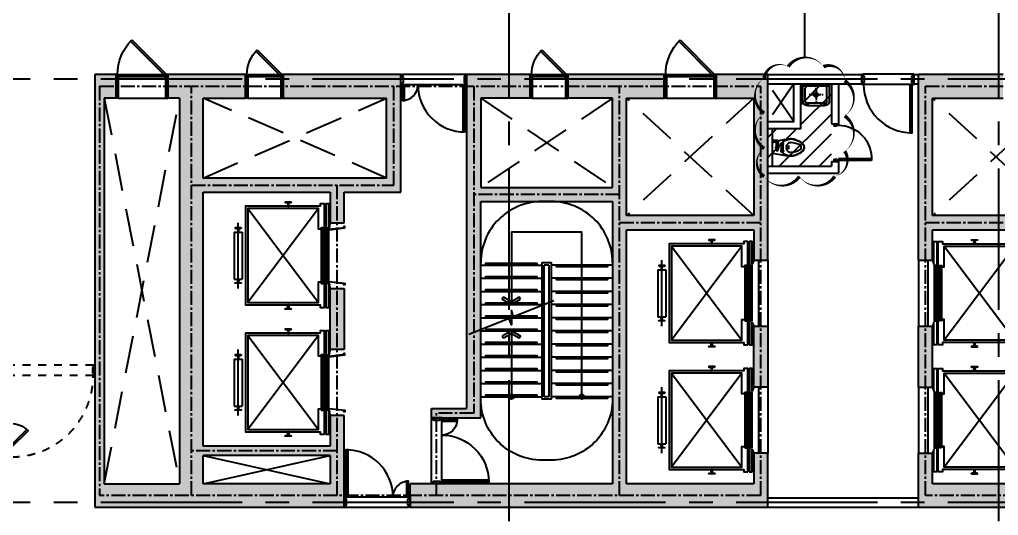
# Model space of a CAD drawing. Header units: millimetres. Extents: x 10000 to 302800, y 6800 to 229018.
# Drawn here: x 188978 to 209778, y 142962 to 153506 of the extents above; entities that cross this region are included whole.
import ezdxf
from ezdxf.enums import TextEntityAlignment as Align

# ---------------------------------------------------------------- set-up
doc = ezdxf.new("R2010")
doc.units = ezdxf.units.MM
doc.header["$LTSCALE"] = 400
doc.header["$MEASUREMENT"] = 0
for name, pattern in [('X-CORE_6~19F$0$CEN', [62, 60, -1, 0, -1]), ('X-CORE_6~19F$0$CENTER2', [1.125, 0.75, -0.125, 0.125, -0.125]), ('X-CORE_6~19F$0$DASHED', [3, 2, -1]), ('X-CORE_SR Toilet_짝수층$0$HID', [1.5, 1, -0.5]), ('X-F_Exit_7F~20F$0$18$0$STYLE_19', [0.83328, 0.41656, -0.41672]), ('X-GRID_5~ROOF$0$CENTER2', [1.125, 0.75, -0.125, 0.125, -0.125])]:
    doc.linetypes.add(name, pattern=pattern)
doc.layers.get('0').update_dxf_attribs({"linetype": 'CONTINUOUS'})
for name, color, linetype in [('A-DIM1', 7, 'CONTINUOUS'), ('X-CORE_6~19F$0$A-CEN2', 8, 'X-CORE_6~19F$0$CENTER2'), ('X-CORE_6~19F$0$A-CON', 2, 'CONTINUOUS'), ('X-CORE_6~19F$0$A-DOOR', 4, 'CONTINUOUS'), ('X-CORE_6~19F$0$A-DOORF', 9, 'CONTINUOUS'), ('X-CORE_6~19F$0$A-ELE4', 8, 'CONTINUOUS'), ('X-CORE_6~19F$0$A-ELEV', 5, 'CONTINUOUS'), ('X-CORE_6~19F$0$A-ETC', 9, 'CONTINUOUS'), ('X-CORE_6~19F$0$A-HAT', 252, 'CONTINUOUS'), ('X-CORE_6~19F$0$A-HR', 6, 'CONTINUOUS'), ('X-CORE_6~19F$0$A-OPEN1', 1, 'X-CORE_6~19F$0$CEN'), ('X-CORE_6~19F$0$A-OPEN2', 9, 'X-CORE_6~19F$0$DASHED'), ('X-CORE_6~19F$0$A-STR', 4, 'CONTINUOUS'), ('X-CORE_6~19F$0$A-SYM', 7, 'CONTINUOUS'), ('X-CORE_6~19F$0$A-WALB', 3, 'CONTINUOUS'), ('X-CORE_6~19F$0$A-WALD', 7, 'CONTINUOUS'), ('X-CORE_SR Toilet_짝수층$0$A-HID2', 9, 'X-CORE_SR Toilet_짝수층$0$HID'), ('X-CORE_SR Toilet_짝수층$0$A-WALD', 7, 'CONTINUOUS'), ('X-CORE_SR Toilet_짝수층$0$DOOR', 4, 'CONTINUOUS'), ('X-EXT_8F$0$A-254', 254, 'CONTINUOUS'), ('X-F_Exit_7F~20F$0$A-FSD', 4, 'CONTINUOUS'), ('X-GRID_5~ROOF$0$A-CEN1', 1, 'X-GRID_5~ROOF$0$CENTER2'), ('X-INT-HOTEL-8F$0$A-DOOR', 4, 'CONTINUOUS')]:
    doc.layers.add(name, color=color, linetype=linetype)
doc.layers.add('X-CORE_SR Toilet_짝수층$0$0_HR_REV._CHECK', color=30, linetype='CONTINUOUS', plot=False)
doc.styles.add('X-CORE_SR Toilet_짝수층$0$Hrtext', font='arial.ttf', dxfattribs={"width": 0.8})

# ---------------------------------------------------------------- blocks, each defined once
blk = doc.blocks.new('X-CORE_SR Toilet_짝수층$0$2P-Dr202')
at = {"color": 0}
for p, q in [((29, 50), (29, 755)), ((65, 50), (65, 756)), ((0, 50), (0, -50)), ((29, 50), (0, 50)), ((65, 50), (29, 50)), ((29, 14), (29, 50)), ((50, 14), (29, 14)), ((50, -50), (50, 14)), ((771, 14), (750, 14)), ((771, 14), (750, 14)), ((750, 14), (750, -50)), ((800, 50), (771, 50)), ((771, 50), (771, 14)), ((800, -50), (800, 50)), ((50, -50), (0, -50)), ((800, -50), (750, -50))]:
    blk.add_line(p, q, dxfattribs=at)
blk.add_arc((65, 50), 706, 0, 93.3341, dxfattribs=at)
blk = doc.blocks.new('X-CORE_SR Toilet_짝수층')
at = {"layer": 'X-CORE_SR Toilet_짝수층$0$0_HR_REV._CHECK'}
h = blk.add_hatch(dxfattribs=at)
h.set_pattern_fill('라인', color=256, scale=300, angle=45)
h.set_pattern_definition([(45, (0, 0), (-212.13203, 212.13203), [])])
h.paths.add_polyline_path([(200799, 55721), (200099, 55721), (200099, 54921), (201449, 54921), (201449, 56671), (200799, 56671)])
blk.add_line((200877, 66277), (200877, 57233), dxfattribs=at)
blk.add_lwpolyline([(200021, 54704, 0, 75, 0.520567), (200771, 54704, 0, 75, 0.520567), (201521, 54704, 0, 75, 0.520567), (201733, 55241, 0, 75, 0.520567), (201733, 55991, 0, 75, 0.520567), (201733, 56741, 0, 75, 0.520567), (201281, 57039, 0, 75, 0.520567), (200531, 57039, 0, 75, 0.520567), (200021, 56799, 0, 75, 0.520567), (200021, 56049, 0, 75, 0.520567), (200021, 55299, 0, 75, 0.520567)], format="xyseb", close=True, dxfattribs=at)
at = {"layer": 'X-CORE_SR Toilet_짝수층$0$A-HID2', "linetype": 'ByBlock'}
for p, q in [((201394, 56621), (200854, 56621)), ((200894, 56301), (200894, 56581)), ((201124, 56571), (201124, 56591)), ((201354, 56301), (201354, 56581)), ((200994, 56441), (200974, 56441)), ((201234, 56441), (201014, 56441)), ((201124, 56551), (201124, 56331)), ((201274, 56441), (201254, 56441)), ((200954, 56261), (200934, 56261)), ((200954, 56266), (200954, 56211)), ((201294, 56266), (200954, 56266)), ((201124, 56311), (201124, 56291)), ((201294, 56211), (201294, 56266)), ((201314, 56261), (201294, 56261)), ((200199, 54921), (200199, 55721)), ((200209, 55481), (200199, 55486)), ((200199, 55201), (200199, 55486)), ((200199, 55416), (200209, 55421)), ((200209, 55471), (200209, 55481)), ((200209, 55471), (200209, 55431)), ((200284, 55471), (200209, 55471)), ((200209, 55421), (200209, 55431)), ((200209, 55431), (200230, 55431)), ((200284, 55431), (200230, 55431)), ((200279, 55436), (200279, 55336)), ((200319, 55436), (200319, 55336)), ((200479, 55491), (200321, 55463)), ((200429, 55406), (200389, 55406)), ((200389, 55406), (200389, 55386)), ((200389, 55256), (200389, 55386)), ((200389, 55386), (200429, 55386)), ((200419, 55354), (200407, 55354)), ((200407, 55354), (200407, 55334)), ((200407, 55334), (200419, 55334)), ((200419, 55436), (200419, 55206)), ((200429, 55386), (200429, 55406)), ((200807, 55307), (200807, 55336)), ((200199, 55201), (200479, 55151)), ((200279, 55306), (200279, 55256)), ((200279, 55256), (200319, 55256)), ((200319, 55256), (200319, 55306)), ((200389, 55256), (200429, 55256)), ((200389, 55236), (200389, 55256)), ((200429, 55236), (200389, 55236)), ((200407, 55289), (200407, 55309)), ((200407, 55309), (200419, 55309)), ((200419, 55289), (200407, 55289)), ((200429, 55256), (200429, 55236))]:
    blk.add_line(p, q, dxfattribs=at)
blk.add_lwpolyline([(201404, 56671), (201404, 56301, -0.414214), (201314, 56211), (201294, 56211), (201294, 56206), (200954, 56206), (200954, 56211), (200934, 56211, -0.414214), (200844, 56301), (200844, 56671)], format="xyb", close=True, dxfattribs=at)
for centre, radius in [((201124, 56441), 45), ((200299, 55451), 25), ((200299, 55321), 25)]:
    blk.add_circle(centre, radius, dxfattribs=at)
for centre, radius, start, end in [((200854, 56631), 10, 180, 270), ((200934, 56581), 40, 90, 180), ((201314, 56581), 40, 360, 90), ((201394, 56631), 10, 270, 360), ((200934, 56301), 40, 180, 270), ((201314, 56301), 40, 270, 360), ((200299, 55321), 35, 124.8499, 235.1501), ((200299, 55321), 35, 304.8499, 55.1501), ((200389, 55396), 17, 36.0319, 323.9681), ((200389, 55396), 13, 50.2849, 309.7151), ((200422, 55436), 3.54, 126.8699, 180), ((200525, 55299), 174, 119.5675, 126.8699), ((200673, 55038), 475, 116.5651, 119.5675), ((200596, 55192), 303, 112.8053, 116.5651), ((200611, 54728), 775, 94.7636, 99.8466), ((200570, 55255), 234, 105.9454, 112.8053), ((200579, 55335), 87.1, 86.4766, 189.3741), ((200670, 54904), 599, 101.6565, 105.9454), ((200586, 55321), 53.7, 135, 225), ((200584, 55060), 441, 88.0277, 94.7636), ((200617, 55161), 337, 94.3987, 101.6565), ((200582, 55032), 391, 56.8113, 90.9154), ((200598, 55402), 95.8, 80.7599, 94.3987), ((200588, 55198), 304, 81.2538, 88.0277), ((200578, 55276), 223, 74.0546, 80.7599), ((200602, 55287), 213, 73.1639, 81.2538), ((200442, 54801), 717, 70.317, 74.0546), ((200532, 55055), 456, 71.5651, 73.1639), ((200358, 54532), 1007, 70.4892, 71.5651), ((200046, 53693), 1894, 68.9625, 70.317), ((200506, 54951), 562, 66.0375, 70.4892), ((200516, 54914), 585, 66.5258, 68.9625), ((200374, 54655), 887, 62.4927, 66.0375), ((200606, 55122), 359, 61.3895, 66.5258), ((200623, 55154), 323, 55.9688, 61.3895), ((200683, 55248), 217, 53.1301, 62.4927), ((200777, 55336), 30, 0, 50.5782), ((200723, 55302), 144, 49.3987, 55.9688), ((200650, 55204), 273, 44.7808, 53.1301), ((200517, 55061), 462, 45.7258, 49.3987), ((200704, 55253), 193, 36.8699, 45.7258), ((200727, 55280), 165, 33.6901, 44.7808), ((200786, 55314), 90.8, 23.9447, 36.8699), ((200795, 55326), 82.6, 17.9901, 33.6901), ((200823, 55331), 50.4, 9.4623, 23.9447), ((200774, 55323), 99.7, 359.1779, 9.4623), ((200771, 55318), 108, 9.4623, 17.9901), ((200791, 55321), 87.7, 0, 9.4623), ((200389, 55246), 17, 36.0319, 323.9681), ((200389, 55246), 13, 50.2849, 309.7151), ((200431, 55206), 12.3, 180, 225), ((200461, 55236), 54.8, 225, 245.9278), ((200558, 55452), 291, 245.9278, 249.444), ((200653, 55707), 564, 249.444, 251.9714), ((200808, 56183), 1064, 251.9714, 254.0546), ((200611, 55915), 775, 260.1534, 265.2364), ((200579, 55307), 87.1, 170.6259, 273.5234), ((200743, 55956), 828, 254.0546, 256.4166), ((200584, 55582), 441, 265.2364, 271.9723), ((200606, 55389), 244, 256.4166, 265.6013), ((200582, 55611), 391, 269.0846, 303.1887), ((200596, 55256), 111, 265.6013, 279.2401), ((200588, 55445), 304, 271.9723, 278.7462), ((200578, 55366), 223, 279.2401, 285.9454), ((200602, 55355), 213, 278.7462, 286.8361), ((200442, 55842), 717, 285.9454, 289.683), ((200532, 55588), 456, 286.8361, 288.4349), ((200358, 56110), 1007, 288.4349, 289.5108), ((200046, 56949), 1894, 289.683, 291.0375), ((200506, 55691), 562, 289.5108, 293.9625), ((200516, 55728), 585, 291.0375, 293.4742), ((200374, 55988), 887, 293.9625, 297.5073), ((200596, 55543), 383, 293.4742, 298.6105), ((200654, 55436), 262, 298.6105, 304.8227), ((200683, 55394), 217, 297.5073, 306.8699), ((200777, 55307), 30, 309.4218, 0), ((200706, 55362), 171, 304.8227, 310.6013), ((200650, 55439), 273, 306.8699, 315.2192), ((200506, 55595), 478, 310.6013, 314.0582), ((200701, 55393), 198, 314.0582, 320.1944), ((200727, 55362), 165, 315.2192, 326.3099), ((200744, 55358), 142, 320.1944, 327.425), ((200818, 55310), 53.8, 327.425, 345.9638), ((200795, 55317), 82.6, 326.3099, 342.0099), ((200768, 55323), 105, 345.9638, 359.1779), ((200771, 55325), 108, 342.0099, 350.5377), ((200791, 55321), 87.7, 350.5377, 0)]:
    blk.add_arc(centre, radius, start, end, dxfattribs=at)
at = {"layer": 'X-CORE_SR Toilet_짝수층$0$A-WALD', "linetype": 'ByBlock'}
for p, q in [((201449, 56671), (201449, 55821)), ((201599, 56671), (201599, 55821)), ((201449, 55821), (201599, 55821)), ((200099, 54921), (201449, 54921)), ((201449, 55021), (201449, 54921)), ((201449, 55021), (201599, 55021)), ((201599, 55021), (201599, 54771)), ((200099, 54771), (201599, 54771))]:
    blk.add_line(p, q, dxfattribs=at)
at = {"layer": 'X-CORE_SR Toilet_짝수층$0$DOOR', "xscale": -1, "rotation": 270}
blk.add_blockref('X-CORE_SR Toilet_짝수층$0$2P-Dr202', (201549, 55021), dxfattribs=at)
at = {"layer": 'X-CORE_SR Toilet_짝수층$0$0_HR_REV._CHECK', "style": 'X-CORE_SR Toilet_짝수층$0$Hrtext', "width": 0.8}
blk.add_text('짝수층 화장실 설치', height=450, dxfattribs=at).set_placement((200877, 66502), align=Align.MIDDLE_LEFT)
blk = doc.blocks.new('*U108')
at = {"layer": 'X-CORE_6~19F$0$A-ELEV'}
for p, q in [((650, 1954), (2050, 1954)), ((773, 1907), (772, 1897)), ((850, 2039), (850, 1869)), ((1850, 2039), (850, 2039)), ((850, 2039), (850, 1869)), ((1850, 2039), (1850, 1869)), ((1927, 1907), (1928, 1897)), ((2350, 1749), (350, 249)), ((2350, 249), (350, 1749)), ((1850, 1869), (850, 1869)), ((300, 886), (300, 898)), ((300, 898), (300, 886)), ((2477, 845), (2478, 835)), ((1350, 189), (1350, 154)), ((1350, 72), (1350, 37))]:
    blk.add_line(p, q, dxfattribs=at)
for points in [[(761, 1890), (765, 1890), (761, 1890), (761, 2018), (765, 2018, -0.397026), (772, 2011), (773, 2001), (775, 1968, 0.397088), (782, 1961), (800, 1961, 0.414214), (804, 1965), (847, 1965, -0.414214), (850, 1963), (850, 1945, -0.414214), (847, 1943), (804, 1943, 0.414214), (800, 1947), (782, 1947, 0.397073), (775, 1940), (772, 1897, -0.397026), (765, 1890, 0.397026), (772, 1897, -0.397026), (765, 1890)], [(1939, 1890), (1935, 1890), (1939, 1890), (1939, 2018), (1935, 2018, 0.397026), (1928, 2011), (1927, 2001), (1925, 1968, -0.397088), (1918, 1961), (1900, 1961, -0.414214), (1896, 1965), (1853, 1965, 0.414214), (1850, 1963), (1850, 1945, 0.414214), (1853, 1943), (1896, 1943, -0.414214), (1900, 1947), (1918, 1947, -0.397073), (1925, 1940), (1928, 1897, 0.397026), (1935, 1890, -0.397026), (1928, 1897, 0.397026), (1935, 1890)], [(211, 828), (215, 828), (211, 828), (211, 956), (215, 956, -0.397026), (222, 949), (223, 939), (225, 906, 0.397088), (232, 899), (250, 899, 0.414214), (254, 903), (297, 903, -0.414214), (300, 901), (300, 883, -0.414214), (297, 881), (254, 881, 0.414214), (250, 885), (232, 885, 0.397073), (225, 878), (222, 835, -0.397026), (215, 828, 0.397026), (222, 835, -0.397026), (215, 828)], [(2489, 828), (2485, 828), (2489, 828), (2489, 956), (2485, 956, 0.397026), (2478, 949), (2477, 939), (2475, 906, -0.397088), (2468, 899), (2450, 899, -0.414214), (2446, 903), (2403, 903, 0.414214), (2400, 901), (2400, 883, 0.414214), (2403, 881), (2446, 881, -0.414214), (2450, 885), (2468, 885, -0.397073), (2475, 878), (2478, 835, 0.397026), (2485, 828, -0.397026), (2478, 835, 0.397026), (2485, 828)]]:
    blk.add_lwpolyline(points, format="xyb", dxfattribs=at)
for points in [[(250, 122), (2450, 122), (2450, 212), (2400, 212), (2400, 1799), (300, 1799), (300, 212), (250, 212)], [(760, 189), (760, 154), (1940, 154), (1940, 189)], [(760, 72), (1940, 72), (1940, 37), (760, 37)]]:
    blk.add_lwpolyline(points, close=True, dxfattribs=at)
for points in [[(1940, 199), (1910, 199), (1910, 249), (2350, 249), (2350, 1749), (350, 1749), (350, 249), (790, 249), (790, 199), (760, 199)], [(2050, 0), (1970, 30), (2450, 30), (2450, 92), (250, 92), (250, 30), (730, 30), (650, 0)]]:
    blk.add_lwpolyline(points, dxfattribs=at)
blk = doc.blocks.new('*U110')
at = {"layer": 'X-CORE_6~19F$0$A-DOOR'}
for points in [[(735, 25), (735, 10), (730, 10), (730, 30), (800, 30), (760, -310), (730, -310), (730, -290), (735, -290), (735, -305), (756, -305), (794, 25)], [(1965, 25), (1965, 10), (1970, 10), (1970, 30), (1900, 30), (1940, -310), (1970, -310), (1970, -290), (1965, -290), (1965, -305), (1944, -305), (1906, 25)]]:
    blk.add_lwpolyline(points, close=True, dxfattribs=at)
at = {"layer": 'X-CORE_6~19F$0$A-ELEV'}
for p, q in [((650, 1954), (2050, 1954)), ((773, 1907), (772, 1897)), ((850, 2039), (850, 1869)), ((1850, 2039), (850, 2039)), ((850, 2039), (850, 1869)), ((1850, 2039), (1850, 1869)), ((1927, 1907), (1928, 1897)), ((2350, 1749), (350, 249)), ((2350, 249), (350, 1749)), ((1850, 1869), (850, 1869)), ((300, 886), (300, 898)), ((300, 898), (300, 886)), ((2477, 845), (2478, 835)), ((1350, 189), (1350, 154)), ((1350, 72), (1350, 37))]:
    blk.add_line(p, q, dxfattribs=at)
for points in [[(761, 1890), (765, 1890), (761, 1890), (761, 2018), (765, 2018, -0.397026), (772, 2011), (773, 2001), (775, 1968, 0.397088), (782, 1961), (800, 1961, 0.414214), (804, 1965), (847, 1965, -0.414214), (850, 1963), (850, 1945, -0.414214), (847, 1943), (804, 1943, 0.414214), (800, 1947), (782, 1947, 0.397073), (775, 1940), (772, 1897, -0.397026), (765, 1890, 0.397026), (772, 1897, -0.397026), (765, 1890)], [(1939, 1890), (1935, 1890), (1939, 1890), (1939, 2018), (1935, 2018, 0.397026), (1928, 2011), (1927, 2001), (1925, 1968, -0.397088), (1918, 1961), (1900, 1961, -0.414214), (1896, 1965), (1853, 1965, 0.414214), (1850, 1963), (1850, 1945, 0.414214), (1853, 1943), (1896, 1943, -0.414214), (1900, 1947), (1918, 1947, -0.397073), (1925, 1940), (1928, 1897, 0.397026), (1935, 1890, -0.397026), (1928, 1897, 0.397026), (1935, 1890)], [(211, 828), (215, 828), (211, 828), (211, 956), (215, 956, -0.397026), (222, 949), (223, 939), (225, 906, 0.397088), (232, 899), (250, 899, 0.414214), (254, 903), (297, 903, -0.414214), (300, 901), (300, 883, -0.414214), (297, 881), (254, 881, 0.414214), (250, 885), (232, 885, 0.397073), (225, 878), (222, 835, -0.397026), (215, 828, 0.397026), (222, 835, -0.397026), (215, 828)], [(2489, 828), (2485, 828), (2489, 828), (2489, 956), (2485, 956, 0.397026), (2478, 949), (2477, 939), (2475, 906, -0.397088), (2468, 899), (2450, 899, -0.414214), (2446, 903), (2403, 903, 0.414214), (2400, 901), (2400, 883, 0.414214), (2403, 881), (2446, 881, -0.414214), (2450, 885), (2468, 885, -0.397073), (2475, 878), (2478, 835, 0.397026), (2485, 828, -0.397026), (2478, 835, 0.397026), (2485, 828)]]:
    blk.add_lwpolyline(points, format="xyb", dxfattribs=at)
for points in [[(250, 122), (2450, 122), (2450, 212), (2400, 212), (2400, 1799), (300, 1799), (300, 212), (250, 212)], [(760, 189), (760, 154), (1940, 154), (1940, 189)], [(760, 72), (1940, 72), (1940, 37), (760, 37)]]:
    blk.add_lwpolyline(points, close=True, dxfattribs=at)
for points in [[(1940, 199), (1910, 199), (1910, 249), (2350, 249), (2350, 1749), (350, 1749), (350, 249), (790, 249), (790, 199), (760, 199)], [(2050, 0), (1970, 30), (2450, 30), (2450, 92), (250, 92), (250, 30), (730, 30), (650, 0)]]:
    blk.add_lwpolyline(points, dxfattribs=at)
blk = doc.blocks.new('X-CORE_6~19F$0$SD-1000-220')
at = {"layer": 'X-CORE_6~19F$0$A-DOOR'}
for points in [[(35, 28), (80, 28), (80, 1058), (35, 1058)], [(0, -192), (35, -192), (35, -142), (50, -142), (50, -22), (35, -22), (35, 28), (0, 28)], [(1100, -192), (1065, -192), (1065, -142), (1050, -142), (1050, -22), (1065, -22), (1065, 28), (1100, 28)]]:
    blk.add_lwpolyline(points, close=True, dxfattribs=at)
at = {"layer": 'X-CORE_6~19F$0$A-DOORF'}
blk.add_arc((35, 28), 1030, 359.9893, 90.0107, dxfattribs=at)
at = {"layer": 'X-CORE_6~19F$0$A-ELE4'}
for p, q in [((35, 28), (1065, 28)), ((35, -192), (1065, -192))]:
    blk.add_line(p, q, dxfattribs=at)
blk = doc.blocks.new('X-CORE_6~19F$0$201105_FSD(1300)')
at = {"layer": 'X-CORE_6~19F$0$A-DOOR'}
for points in [[(52494, 126259), (52494, 126304), (52164, 126304), (52164, 126259)], [(52714, 126339), (52714, 126304), (52664, 126304), (52664, 126289), (52544, 126289), (52544, 126304), (52494, 126304), (52494, 126339)], [(52494, 124974), (52494, 125019), (51494, 125019), (51494, 124974)], [(52714, 124939), (52714, 124974), (52664, 124974), (52664, 124989), (52544, 124989), (52544, 124974), (52494, 124974), (52494, 124939)]]:
    blk.add_lwpolyline(points, close=True, dxfattribs=at)
at = {"layer": 'X-CORE_6~19F$0$A-DOORF'}
for centre, radius, start, end in [((52494, 126304), 330, 180, 270), ((52494, 124974), 1000, 90, 180)]:
    blk.add_arc(centre, radius, start, end, dxfattribs=at)
at = {"layer": 'X-CORE_6~19F$0$A-ELE4'}
for p, q in [((52494, 124974), (52494, 126304)), ((52714, 124974), (52714, 126304))]:
    blk.add_line(p, q, dxfattribs=at)
blk = doc.blocks.new('*U114')
at = {"layer": 'X-CORE_6~19F$0$A-DOOR', "color": 8}
for p, q in [((1070, 0), (30, 0)), ((45, -45), (1055, -45)), ((1055, -500), (45, -500))]:
    blk.add_line(p, q, dxfattribs=at)
at = {"layer": 'X-CORE_6~19F$0$A-DOOR'}
for points in [[(765, 735), (30, 0), (58, -28), (794, 707)], [(2, -15), (2, -15), (2, -15), (0, -15), (0, 0), (30, 0), (30, -45), (45, -45), (45, -500), (0, -500), (0, -485), (2, -485), (2, -485), (2, -485), (2, -498), (43, -498), (43, -47), (28, -47), (28, -2), (2, -2)], [(1098, -15), (1098, -15), (1098, -15), (1100, -15), (1100, 0), (1070, 0), (1070, -45), (1055, -45), (1055, -500), (1100, -500), (1100, -485), (1098, -485), (1098, -485), (1098, -485), (1098, -498), (1057, -498), (1057, -47), (1072, -47), (1072, -2), (1098, -2)]]:
    blk.add_lwpolyline(points, close=True, dxfattribs=at)
at = {"layer": 'X-CORE_6~19F$0$A-DOOR', "color": 8}
for points in [[(20, -498), (2, -498), (2, -2), (20, -2), (20, -3), (3, -3), (3, -497), (20, -497)], [(1080, -498), (1098, -498), (1098, -2), (1080, -2), (1080, -3), (1097, -3), (1097, -497), (1080, -497)]]:
    blk.add_lwpolyline(points, close=True, dxfattribs=at)
blk.add_arc((30, 0), 1040, 0, 45, dxfattribs=at)
blk = doc.blocks.new('*U113')
at = {"layer": 'X-CORE_6~19F$0$A-DOOR', "color": 8}
for p, q in [((770, 0), (30, 0)), ((45, -45), (755, -45)), ((755, -500), (45, -500))]:
    blk.add_line(p, q, dxfattribs=at)
at = {"layer": 'X-CORE_6~19F$0$A-DOOR'}
for points in [[(553, 523), (30, 0), (58, -28), (582, 495)], [(2, -15), (2, -15), (2, -15), (0, -15), (0, 0), (30, 0), (30, -45), (45, -45), (45, -500), (0, -500), (0, -485), (2, -485), (2, -485), (2, -485), (2, -498), (43, -498), (43, -47), (28, -47), (28, -2), (2, -2)], [(798, -15), (798, -15), (798, -15), (800, -15), (800, 0), (770, 0), (770, -45), (755, -45), (755, -500), (800, -500), (800, -485), (798, -485), (798, -485), (798, -485), (798, -498), (757, -498), (757, -47), (772, -47), (772, -2), (798, -2)]]:
    blk.add_lwpolyline(points, close=True, dxfattribs=at)
at = {"layer": 'X-CORE_6~19F$0$A-DOOR', "color": 8}
for points in [[(20, -498), (2, -498), (2, -2), (20, -2), (20, -3), (3, -3), (3, -497), (20, -497)], [(780, -498), (798, -498), (798, -2), (780, -2), (780, -3), (797, -3), (797, -497), (780, -497)]]:
    blk.add_lwpolyline(points, close=True, dxfattribs=at)
blk.add_arc((30, 0), 740, 0, 45, dxfattribs=at)
blk = doc.blocks.new('X-CORE_6~19F$0$201207_점검구 수정용_JANG')
at = {"layer": 'X-CORE_6~19F$0$A-DOOR', "xscale": -1, "rotation": 359.9999999999994}
for name, p in [('*U114', (187349, 56871)), ('*U114', (198999, 56871)), ('*U113', (189801, 56871)), ('*U113', (195849, 56871))]:
    blk.add_blockref(name, p, dxfattribs=at)
blk = doc.blocks.new('X-CORE_6~19F')
at = {"layer": 'X-CORE_6~19F$0$A-HAT'}
h = blk.add_hatch(dxfattribs=at)
h.set_pattern_fill('AR-CONC', color=256)
h.set_pattern_definition([(50, (0, 0), (182.18467, -15.93909), [19.05, -209.55]), (355, (0, 0), (-35.24283, 191.05664), [15.24, -167.64]), (100.451, (15.18, -1.33), (146.9425, 175.11669), [16.19, -178.09]), (46.1842, (0, 50.8), (271.07904, -42.04233), [28.575, -314.325]), (96.6356, (22.6, 47.3), (237.40423, 247.42556), [24.285, -267.135]), (351.184, (0, 50.8), (237.4046, 247.42512), [22.86, -251.46]), (21, (25.4, 38.1), (151.61488, -102.26552), [19.05, -209.55]), (326, (25.4, 38.1), (61.80203, 184.18797), [15.24, -167.64]), (71.4514, (38.03, 29.58), (213.41649, 81.92286), [16.19, -178.09]), (37.5, (0, 0), (3.088603, 84.555039), [0, -165.608, 0, -170.18, 0, -168.275]), (7.5, (0, 0), (66.819663, 100.180575), [0, -97.028, 0, -161.798, 0, -64.135]), (327.5, (-56.64, 0), (135.590595, -5.728744), [0, -63.5, 0, -198.12, 0, -262.89]), (317.5, (-82.04, 0), (148.12918, 25.42649), [0, -82.55, 0, -131.572, 0, -186.69])])
h.paths.add_polyline_path([(217129, 48171), (214449, 48171), (214449, 49471), (218099, 49471), (218099, 48171), (217929, 48171), (217929, 47671), (224199, 47671), (224199, 48171), (218399, 48171), (218399, 54021), (221199, 54021), (221199, 49571), (222299, 49571), (222299, 49771), (221499, 49771), (221499, 51221), (223699, 51221), (223699, 49571), (224199, 49571), (224199, 56871), (222999, 56871), (222999, 56371), (223699, 56371), (223699, 51421), (221499, 51421), (221499, 56371), (222199, 56371), (222199, 56871), (220699, 56871), (220699, 56371), (221199, 56371), (221199, 54321), (218399, 54321), (218399, 56371), (219599, 56371), (219599, 56871), (215399, 56871), (215399, 56371), (218099, 56371), (218099, 55371), (214149, 55371), (214149, 55071), (215099, 55071), (215099, 54421), (215399, 54421), (215399, 55071), (218099, 55071), (218099, 49671), (215399, 49671), (215399, 50321), (215099, 50321), (215099, 49671), (214149, 49671), (214149, 48171), (212699, 48171), (212699, 55071), (212799, 55071), (212799, 55371), (212699, 55371), (212699, 56871), (212399, 56871), (212399, 47671), (217129, 47671)])
h.paths.add_polyline_path([(215399, 53021), (215099, 53021), (215099, 51721), (215399, 51721)], flags=17)
h.paths.add_polyline_path([(209599, 48821), (209299, 48821), (209299, 48171), (206599, 48171), (206599, 56371), (209299, 56371), (209299, 55721), (209599, 55721), (209599, 56871), (205899, 56871), (205899, 56371), (206299, 56371), (206299, 53871), (203599, 53871), (203599, 56371), (205099, 56371), (205099, 56871), (203299, 56871), (203299, 52921), (203599, 52921), (203599, 53571), (206299, 53571), (206299, 48171), (203599, 48171), (203599, 48821), (203299, 48821), (203299, 47671), (209599, 47671)])
h.paths.add_polyline_path([(209599, 51571), (209299, 51571), (209299, 50221), (209599, 50221)], flags=17)
h.paths.add_polyline_path([(209599, 54321), (209299, 54321), (209299, 52971), (209599, 52971)], flags=17)
h.paths.add_polyline_path([(203599, 51521), (203299, 51521), (203299, 50221), (203599, 50221)], flags=17)
h.paths.add_polyline_path([(200099, 48821), (199799, 48821), (199799, 48171), (197099, 48171), (197099, 53571), (199799, 53571), (199799, 52921), (200099, 52921), (200099, 56871), (198999, 56871), (198999, 56371), (199799, 56371), (199799, 53871), (197099, 53871), (197099, 56371), (197899, 56371), (197899, 56871), (195849, 56871), (195849, 56371), (196799, 56371), (196799, 54471), (193999, 54471), (193999, 56371), (195049, 56371), (195049, 56871), (193699, 56871), (193699, 49771), (192949, 49771), (192949, 49571), (193999, 49571), (193999, 54171), (196799, 54171), (196799, 48171), (192499, 48171), (192499, 47671), (200099, 47671)])
h.paths.add_polyline_path([(200099, 51521), (199799, 51521), (199799, 50221), (200099, 50221)], flags=17)
h.paths.add_polyline_path([(191099, 49621), (190799, 49621), (190799, 48971), (188099, 48971), (188099, 54371), (190799, 54371), (190799, 53721), (191099, 53721), (191099, 54371), (192299, 54371), (192299, 56871), (189801, 56871), (189801, 56371), (191999, 56371), (191999, 54671), (188099, 54671), (188099, 56371), (188999, 56371), (188999, 56871), (187349, 56871), (187349, 56371), (187599, 56371), (187599, 48171), (185999, 48171), (185999, 56371), (186249, 56371), (186249, 56871), (185799, 56871), (185799, 47671), (191099, 47671)])
h.paths.add_polyline_path([(188099, 48171), (188099, 48771), (190799, 48771), (190799, 48171)], flags=16)
h.paths.add_polyline_path([(191099, 52321), (190799, 52321), (190799, 51021), (191099, 51021)], flags=17)
at = {"layer": 'X-CORE_6~19F$0$A-CEN2'}
for p, q in [((185899, 56621), (199949, 56621)), ((185899, 56621), (185899, 47921)), ((187849, 47921), (187849, 56621)), ((192149, 54521), (192149, 56621)), ((193849, 56621), (193849, 49671)), ((196949, 47921), (196949, 56621)), ((199949, 47921), (199949, 56621)), ((203449, 47921), (203449, 56621)), ((203449, 56621), (209449, 56621)), ((187849, 54521), (192149, 54521)), ((190949, 47921), (190949, 54521)), ((196949, 54321), (193849, 54321)), ((199949, 53721), (196949, 53721)), ((206449, 53721), (203449, 53721)), ((193849, 49671), (193059, 49671)), ((193059, 47921), (193059, 49671)), ((190949, 48871), (187849, 48871)), ((199949, 47921), (185899, 47921)), ((209449, 47921), (203449, 47921))]:
    blk.add_line(p, q, dxfattribs=at)
at = {"layer": 'X-CORE_6~19F$0$A-CON', "ltscale": 10}
for p, q in [((186249, 56871), (185799, 56871)), ((185799, 56871), (185799, 47671)), ((186249, 56371), (186249, 56871)), ((188999, 56871), (187349, 56871)), ((187349, 56871), (187349, 56371)), ((188999, 56871), (188999, 56371)), ((192299, 56871), (189801, 56871)), ((189801, 56871), (189801, 56371)), ((192299, 54371), (192299, 56871)), ((193699, 56871), (193699, 49771)), ((195049, 56871), (193699, 56871)), ((195049, 56371), (195049, 56871)), ((197899, 56871), (195849, 56871)), ((195849, 56371), (195849, 56871)), ((197899, 56371), (197899, 56871)), ((200099, 56871), (198999, 56871)), ((198999, 56871), (198999, 56371)), ((200099, 52921), (200099, 56871)), ((205099, 56871), (203299, 56871)), ((203299, 52921), (203299, 56871)), ((186249, 56371), (185999, 56371)), ((185999, 56371), (185999, 48171)), ((187599, 56371), (187349, 56371)), ((187599, 56371), (187599, 48171)), ((188099, 56371), (188999, 56371)), ((188099, 54671), (188099, 56371)), ((189801, 56371), (191999, 56371)), ((191999, 54671), (191999, 56371)), ((193999, 56371), (193999, 54471)), ((195049, 56371), (193999, 56371)), ((196799, 56371), (195849, 56371)), ((196799, 54471), (196799, 56371)), ((197099, 56371), (197899, 56371)), ((197099, 53871), (197099, 56371)), ((198999, 56371), (199799, 56371)), ((199799, 56371), (199799, 53871)), ((203599, 56371), (205099, 56371)), ((203599, 53871), (203599, 56371)), ((191999, 54671), (188099, 54671)), ((188099, 48971), (188099, 54371)), ((188099, 54371), (190799, 54371)), ((190799, 54371), (190799, 53721)), ((191099, 54371), (192299, 54371)), ((191099, 53721), (191099, 54371)), ((193999, 54471), (196799, 54471)), ((193999, 49571), (193999, 54171)), ((193999, 54171), (196799, 54171)), ((196799, 54171), (196799, 48171)), ((190799, 53721), (191099, 53721)), ((199799, 53871), (197099, 53871)), ((206299, 53871), (203599, 53871)), ((197099, 48171), (197099, 53571)), ((197099, 53571), (199799, 53571)), ((199799, 53571), (199799, 52921)), ((203599, 52921), (203599, 53571)), ((203599, 53571), (206299, 53571)), ((199799, 52921), (200099, 52921)), ((190799, 52321), (191099, 52321)), ((190799, 51021), (190799, 52321)), ((191099, 52321), (191099, 51021)), ((203299, 50221), (203299, 51521)), ((203599, 50221), (203599, 51521)), ((191099, 51021), (190799, 51021)), ((192949, 49571), (192949, 49771)), ((192949, 49771), (193699, 49771)), ((191099, 49621), (190799, 49621)), ((190799, 49621), (190799, 48971)), ((191099, 47671), (191099, 49621)), ((192949, 49571), (193999, 49571)), ((190799, 48971), (188099, 48971)), ((188099, 48171), (188099, 48771)), ((190799, 48771), (188099, 48771)), ((190799, 48771), (190799, 48171)), ((200099, 48821), (199799, 48821)), ((199799, 48821), (199799, 48171)), ((200099, 47671), (200099, 48821)), ((203299, 47671), (203299, 48821)), ((203599, 48171), (203599, 48821)), ((185999, 48171), (187599, 48171)), ((190799, 48171), (188099, 48171)), ((196799, 48171), (192499, 48171)), ((192499, 47671), (192499, 48171)), ((199799, 48171), (197099, 48171)), ((206299, 48171), (203599, 48171)), ((185799, 47671), (191099, 47671)), ((192499, 47671), (200099, 47671)), ((203299, 47671), (209599, 47671))]:
    blk.add_line(p, q, dxfattribs=at)
at = {"layer": 'X-CORE_6~19F$0$A-CON'}
for p, q in [((203299, 52921), (203599, 52921)), ((199799, 51521), (200099, 51521)), ((199799, 50221), (199799, 51521)), ((200099, 51521), (200099, 50221)), ((203299, 51521), (203599, 51521)), ((200099, 50221), (199799, 50221)), ((203299, 50221), (203599, 50221)), ((203299, 48821), (203599, 48821))]:
    blk.add_line(p, q, dxfattribs=at)
at = {"layer": 'X-CORE_6~19F$0$A-ELE4'}
for points in [[(195199, 52821), (195199, 52851), (194099, 52851), (194099, 52821)], [(195599, 52821), (195599, 52791), (196699, 52791), (196699, 52821)], [(195199, 52541), (195199, 52571), (194099, 52571), (194099, 52541)], [(195599, 52541), (195599, 52511), (196699, 52511), (196699, 52541)], [(195199, 52261), (195199, 52291), (194099, 52291), (194099, 52261)], [(195599, 52261), (195599, 52231), (196699, 52231), (196699, 52261)], [(195199, 51981), (195199, 52011), (194099, 52011), (194099, 51981)], [(195599, 51981), (195599, 51951), (196699, 51951), (196699, 51981)], [(195199, 51701), (195199, 51731), (194099, 51731), (194099, 51701)], [(195599, 51701), (195599, 51671), (196699, 51671), (196699, 51701)], [(195199, 51421), (195199, 51451), (194099, 51451), (194099, 51421)], [(195599, 51421), (195599, 51391), (196699, 51391), (196699, 51421)], [(195199, 51141), (195199, 51171), (194099, 51171), (194099, 51141)], [(195599, 51141), (195599, 51111), (196699, 51111), (196699, 51141)], [(195199, 50861), (195199, 50891), (194099, 50891), (194099, 50861)], [(195599, 50861), (195599, 50831), (196699, 50831), (196699, 50861)], [(195199, 50581), (195199, 50611), (194099, 50611), (194099, 50581)], [(195599, 50581), (195599, 50551), (196699, 50551), (196699, 50581)], [(195199, 50301), (195199, 50331), (194099, 50331), (194099, 50301)], [(195599, 50301), (195599, 50271), (196699, 50271), (196699, 50301)], [(195199, 50021), (195199, 50051), (194099, 50051), (194099, 50021)], [(195599, 50021), (195599, 49991), (196699, 49991), (196699, 50021)]]:
    blk.add_lwpolyline(points, dxfattribs=at)
at = {"layer": 'X-CORE_6~19F$0$A-ETC', "flags": 128}
for points in [[(196799, 52871, 0.414214), (195499, 54171), (195299, 54171, 0.414214), (193999, 52871)], [(196799, 49971, -0.414214), (195499, 48671), (195299, 48671, -0.414214), (193999, 49971)]]:
    blk.add_lwpolyline(points, format="xyb", dxfattribs=at)
at = {"layer": 'X-CORE_6~19F$0$A-HR'}
for p, q in [((195299, 52871), (195299, 49971)), ((195299, 52871), (195499, 52871)), ((195499, 49971), (195499, 52871)), ((195349, 50021), (195349, 52821)), ((195449, 52821), (195349, 52821)), ((195449, 52821), (195449, 50021)), ((195499, 49971), (195299, 49971)), ((195449, 50021), (195349, 50021))]:
    blk.add_line(p, q, dxfattribs=at)
at = {"layer": 'X-CORE_6~19F$0$A-OPEN1'}
for p, q in [((188099, 48171), (190799, 48771)), ((188099, 48771), (190799, 48171))]:
    blk.add_line(p, q, dxfattribs=at)
at = {"layer": 'X-CORE_6~19F$0$A-OPEN2'}
for p, q in [((200649, 55871), (200099, 56671)), ((200649, 56671), (200099, 55871)), ((185999, 56371), (187599, 48171)), ((185999, 48171), (187599, 56371)), ((191999, 54671), (188099, 56371)), ((188099, 54671), (191999, 56371)), ((193999, 56371), (196799, 54471)), ((196799, 56371), (193999, 54471)), ((199799, 56371), (197099, 53871)), ((199799, 53871), (197099, 56371)), ((206299, 56371), (203599, 53871)), ((206299, 53871), (203599, 56371))]:
    blk.add_line(p, q, dxfattribs=at)
at = {"layer": 'X-CORE_6~19F$0$A-STR'}
for p, q in [((193999, 52821), (195299, 52821)), ((196799, 52821), (195499, 52821)), ((193999, 52541), (195299, 52541)), ((196799, 52541), (195499, 52541)), ((193999, 52261), (195299, 52261)), ((196799, 52261), (195499, 52261)), ((193999, 51981), (195299, 51981)), ((196799, 51981), (195499, 51981)), ((193999, 51701), (195299, 51701)), ((196799, 51701), (195499, 51701)), ((193999, 51421), (195299, 51421)), ((196799, 51421), (195499, 51421)), ((193999, 51141), (195299, 51141)), ((196799, 51141), (195499, 51141)), ((193999, 50861), (195299, 50861)), ((196799, 50861), (195499, 50861)), ((193999, 50581), (195299, 50581)), ((196799, 50581), (195499, 50581)), ((193999, 50301), (195299, 50301)), ((196799, 50301), (195499, 50301)), ((193999, 50021), (195299, 50021)), ((196799, 50021), (195499, 50021))]:
    blk.add_line(p, q, dxfattribs=at)
at = {"layer": 'X-CORE_6~19F$0$A-SYM'}
for points in [[(196149, 50021), (196149, 53521), (194649, 53521), (194649, 51981)], [(195549, 52061), (194698, 51721), (194649, 51851), (194649, 51551), (194600, 51682), (193749, 51341)], [(194649, 51421), (194649, 50021)]]:
    blk.add_lwpolyline(points, dxfattribs=at)
for points in [[(194841, 52092), (194817, 52134), (194649, 52037), (194481, 52134), (194457, 52092), (194649, 51981)], [(194457, 51310), (194481, 51269), (194649, 51366), (194817, 51269), (194841, 51310), (194649, 51421)]]:
    blk.add_lwpolyline(points, close=True, dxfattribs=at)
for centre in [(194649, 50021), (196149, 50021)]:
    blk.add_circle(centre, 50, dxfattribs=at)
at = {"layer": 'X-CORE_6~19F$0$A-WALB'}
for p, q in [((200099, 56871), (202099, 56871)), ((202099, 56871), (202099, 56671)), ((203199, 56871), (203199, 56671)), ((203199, 56871), (203299, 56871)), ((200099, 56671), (202099, 56671)), ((203199, 56671), (203299, 56671)), ((199899, 52921), (199899, 51521)), ((200099, 52921), (200099, 51521)), ((203299, 52921), (203299, 51521)), ((203499, 52921), (203499, 51521)), ((199899, 50221), (199899, 48821)), ((200099, 50221), (200099, 48821)), ((203299, 50221), (203299, 48821)), ((203499, 50221), (203499, 48821)), ((200099, 47871), (203299, 47871)), ((200099, 47671), (203299, 47671))]:
    blk.add_line(p, q, dxfattribs=at)
at = {"layer": 'X-CORE_6~19F$0$A-WALD'}
for points in [[(200099, 55871), (200649, 55871), (200649, 56671)], [(200099, 55721), (200799, 55721), (200799, 56671)]]:
    blk.add_lwpolyline(points, dxfattribs=at)
for name, p, rotation in [('X-CORE_6~19F$0$SD-1000-220', (203199, 56689), 180), ('*U110', (190799, 51671), 90), ('*U110', (190799, 48971), 90)]:
    blk.add_blockref(name, p, dxfattribs=dict(rotation=rotation))
at = {"layer": 'X-CORE_6~19F$0$A-DOOR'}
blk.add_blockref('X-CORE_6~19F$0$201207_점검구 수정용_JANG', (0, 0), dxfattribs=at)
for p, rotation in [((318638, 4157), 89.99999999999999), ((66160, 100385), 270)]:
    blk.add_blockref('X-CORE_6~19F$0$201105_FSD(1300)', p, dxfattribs=dict(at, rotation=rotation))
at = {"layer": 'X-CORE_6~19F$0$A-DOOR', "xscale": -1}
blk.add_blockref('X-CORE_6~19F$0$201105_FSD(1300)', (245663, -76768), dxfattribs=at)
at = {"layer": 'X-CORE_6~19F$0$A-ELEV', "rotation": 90}
for p in [(199799, 50871), (199799, 48171)]:
    blk.add_blockref('*U108', p, dxfattribs=at)
at = {"layer": 'X-CORE_6~19F$0$A-ELEV', "xscale": -1, "rotation": 270}
for p in [(203599, 50871), (203599, 48171)]:
    blk.add_blockref('*U108', p, dxfattribs=at)
blk = doc.blocks.new('X-EXT_8F')
at = {"layer": 'X-EXT_8F$0$A-254'}
h = blk.add_hatch(dxfattribs=at)
h.set_pattern_fill('LINE', color=252, scale=100, angle=90)
h.set_pattern_definition([(90, (0, 0), (-317.5, 2e-14), [])])
edge = h.paths.add_edge_path()
edge.add_line((214445, 68021), (188878, 70521))
edge.add_line((188878, 70521), (174255, 70521))
edge.add_arc((174255, 68371), 2150, 90, 167)
edge.add_line((172161, 68855), (172054, 68393))
edge.add_arc((174149, 67909), 2150, 167, 180)
edge.add_line((171999, 67909), (171999, 38021))
edge.add_arc((174149, 38021), 2150, 180, 270)
edge.add_line((174149, 35871), (195099, 35871))
edge.add_line((195099, 35871), (195099, 36521))
edge.add_line((195099, 36521), (174649, 36521))
edge.add_arc((174649, 38021), 1500, 180, 270, ccw=False)
edge.add_line((173149, 38021), (173149, 67371))
edge.add_arc((174649, 67371), 1500, 90, 180, ccw=False)
edge.add_line((174649, 68871), (187975, 68871))
edge.add_line((187975, 68871), (202090, 68021))
edge.add_line((202090, 68021), (214445, 68021))
blk = doc.blocks.new('X-F_Exit_7F~20F')
at = {"layer": 'X-F_Exit_7F~20F$0$A-FSD', "linetype": 'X-F_Exit_7F~20F$0$18$0$STYLE_19'}
for p, q in [((185764, 50691), (184034, 50691, 0)), ((185764, 50471), (184034, 50471, 0))]:
    blk.add_line(p, q, dxfattribs=at)
blk.add_lwpolyline([(185799, 50691), (185764, 50691), (185764, 50641), (185749, 50641), (185749, 50521), (185764, 50521), (185764, 50471), (185799, 50471)], close=True, dxfattribs=at)
blk.add_arc((184034, 50471), 1730, 270, 360, dxfattribs=at)
blk = doc.blocks.new('X-GRID_5~ROOF')
at = {"layer": 'X-GRID_5~ROOF$0$A-CEN1', "ltscale": 10}
for p, q in [((194599, 81871), (194599, 33068)), ((204999, 81871), (204999, 33068))]:
    blk.add_line(p, q, dxfattribs=at)
for points in [[(251927, 56771), (158517, 56771)], [(251927, 47771), (158517, 47771)]]:
    blk.add_lwpolyline(points, dxfattribs=at)
blk = doc.blocks.new('*U122')
at = {"layer": 'X-INT-HOTEL-8F$0$A-DOOR', "color": 8}
for p, q in [((570, 0), (30, 0)), ((45, -45), (555, -45)), ((555, -200), (45, -200))]:
    blk.add_line(p, q, dxfattribs=at)
at = {"layer": 'X-INT-HOTEL-8F$0$A-DOOR'}
for points in [[(412, 382), (30, 0), (58, -28), (440, 354)], [(2, -15), (2, -15), (2, -15), (0, -15), (0, 0), (30, 0), (30, -45), (45, -45), (45, -200), (0, -200), (0, -185), (2, -185), (2, -185), (2, -185), (2, -198), (43, -198), (43, -47), (28, -47), (28, -2), (2, -2)], [(598, -15), (598, -15), (598, -15), (600, -15), (600, 0), (570, 0), (570, -45), (555, -45), (555, -200), (600, -200), (600, -185), (598, -185), (598, -185), (598, -185), (598, -198), (557, -198), (557, -47), (572, -47), (572, -2), (598, -2)]]:
    blk.add_lwpolyline(points, close=True, dxfattribs=at)
at = {"layer": 'X-INT-HOTEL-8F$0$A-DOOR', "color": 8}
for points in [[(20, -198), (2, -198), (2, -2), (20, -2), (20, -3), (3, -3), (3, -197), (20, -197)], [(580, -198), (598, -198), (598, -2), (580, -2), (580, -3), (597, -3), (597, -197), (580, -197)]]:
    blk.add_lwpolyline(points, close=True, dxfattribs=at)
blk.add_arc((30, 0), 540, 0, 45, dxfattribs=at)
blk = doc.blocks.new('X-INT-HOTEL-8F$0$객실 샤프트 점검도어(HOTEL)')
at = {"layer": 'X-INT-HOTEL-8F$0$A-DOOR', "xscale": -1, "rotation": 270}
blk.add_blockref('*U122', (181684, 59586), dxfattribs=at)
blk = doc.blocks.new('X-INT-HOTEL-8F')
at = {"layer": 'X-INT-HOTEL-8F$0$A-DOOR'}
blk.add_blockref('X-INT-HOTEL-8F$0$객실 샤프트 점검도어(HOTEL)', (2315, -10700), dxfattribs=at)
blk = doc.blocks.new('X-BASE-8F')
for name in ['X-GRID_5~ROOF', 'X-EXT_8F', 'X-F_Exit_7F~20F', 'X-CORE_6~19F', 'X-CORE_SR Toilet_짝수층']:
    blk.add_blockref(name, (0, 0))
blk.add_blockref('X-INT-HOTEL-8F', (0, 0))

msp = doc.modelspace()

# ---------------------------------------------------------------- block references
at = {"layer": 'A-DIM1'}
msp.add_blockref('X-BASE-8F', (4779, 95466), dxfattribs=at)

doc.saveas('drawing.dxf')
